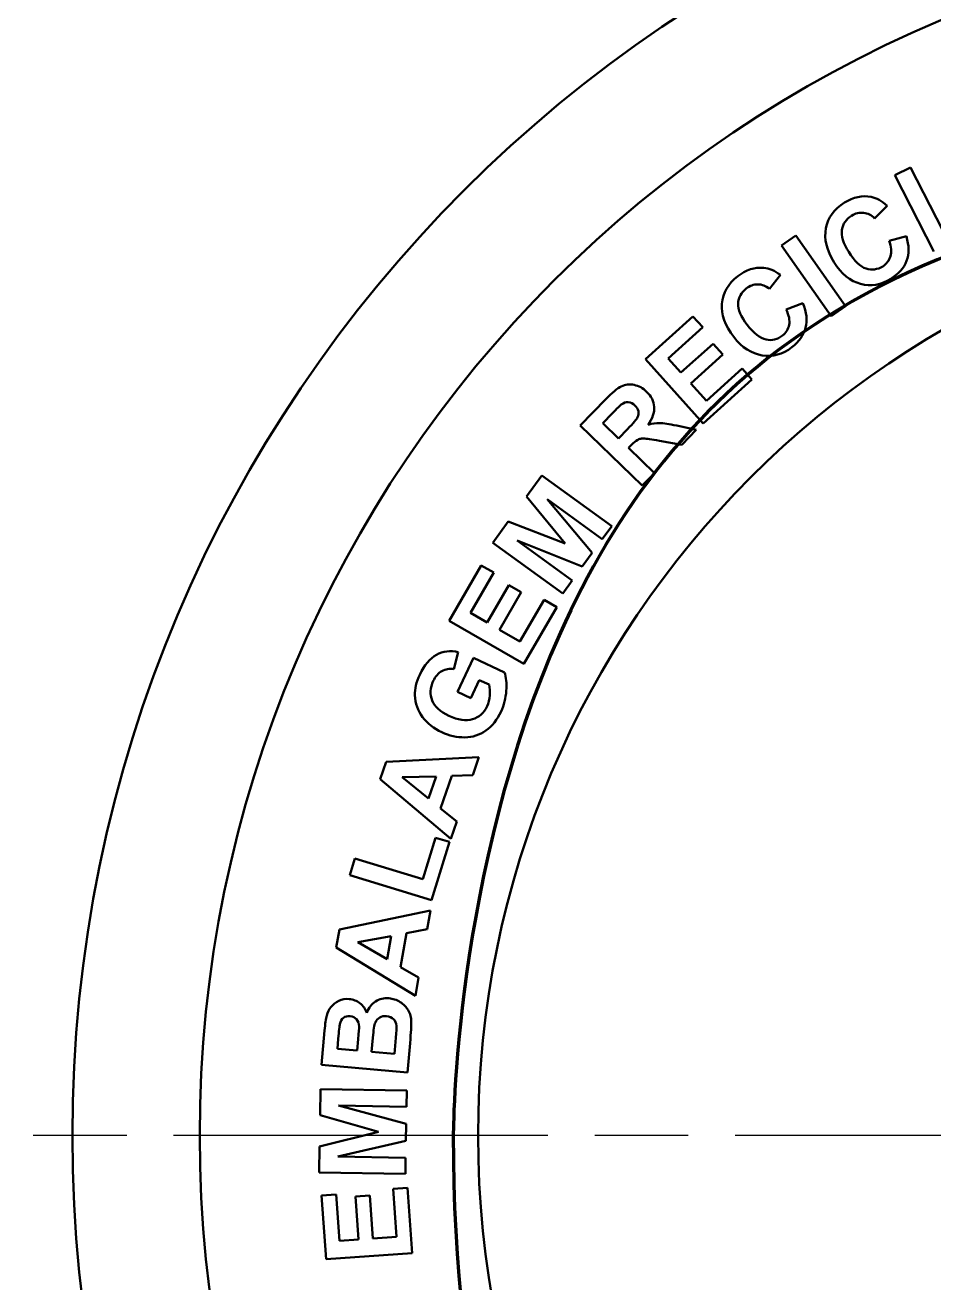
# Model space of a CAD drawing. Extents: x 0 to 616, y 0 to 436.
# Drawn here: x 461.1 to 504.8, y 285.8 to 346.3 of the extents above; entities that cross this region are included whole.
import ezdxf

# ---------------------------------------------------------------- set-up
doc = ezdxf.new("R2010")
doc.units = 0
doc.header["$LTSCALE"] = 1.5
doc.linetypes.add('AM_ISO08W050', pattern=[18, 12, -1.5, 3, -1.5])
doc.layers.add('AM_0', color=7, linetype='CONTINUOUS', lineweight=50)
doc.layers.add('AM_7', color=4, linetype='AM_ISO08W050', lineweight=25)

msp = doc.modelspace()

# ---------------------------------------------------------------- linework, layer by layer
at = {"layer": 'AM_0'}
for radius in [64.3, 58.175, 44.79]:
    msp.add_circle((527.683, 292.885), radius, dxfattribs=at)
at = {"layer": 'AM_0', "color": 7}
for points in [[(502.94, 339.074), (502.94, 339.074), (503.686, 339.454), (503.686, 339.454)], [(503.686, 339.454), (503.686, 339.454), (505.237, 336.41), (505.237, 336.41)], [(504.808, 335.407), (504.808, 335.407), (502.94, 339.074), (502.94, 339.074)], [(499.618, 336.524), (499.718, 337.037), (500.014, 337.447), (500.507, 337.755)], [(500.507, 337.755), (500.937, 338.024), (501.366, 338.116), (501.794, 338.029)], [(501.794, 338.029), (502.048, 337.979), (502.303, 337.838), (502.56, 337.606)], [(502.56, 337.606), (502.56, 337.606), (501.961, 336.998), (501.961, 336.998)], [(500.85, 337.126), (500.59, 336.963), (500.436, 336.737), (500.391, 336.448)], [(501.43, 337.268), (501.232, 337.291), (501.039, 337.243), (500.85, 337.126)], [(501.961, 336.998), (501.806, 337.156), (501.629, 337.245), (501.43, 337.268)], [(500.017, 334.876), (499.651, 335.461), (499.518, 336.011), (499.618, 336.524)], [(500.391, 336.448), (500.345, 336.16), (500.454, 335.806), (500.716, 335.387)], [(497.488, 335.701), (497.488, 335.701), (498.174, 336.181), (498.174, 336.181)], [(498.174, 336.181), (498.174, 336.181), (500.554, 332.783), (500.554, 332.783)], [(502.665, 335.927), (502.665, 335.927), (503.489, 336.139), (503.489, 336.139)], [(502.725, 335.177), (502.786, 335.382), (502.766, 335.632), (502.665, 335.927)], [(503.489, 336.139), (503.623, 335.688), (503.626, 335.294), (503.497, 334.953)], [(499.868, 332.302), (499.868, 332.302), (497.488, 335.701), (497.488, 335.701)], [(500.716, 335.387), (500.994, 334.942), (501.271, 334.674), (501.55, 334.586)], [(502.35, 334.692), (502.54, 334.811), (502.664, 334.972), (502.725, 335.177)], [(495.375, 334.214), (495.775, 334.527), (496.192, 334.662), (496.627, 334.621)], [(496.627, 334.621), (496.885, 334.598), (497.153, 334.484), (497.432, 334.28)], [(501.286, 333.849), (500.786, 333.98), (500.362, 334.323), (500.017, 334.876)], [(501.55, 334.586), (501.828, 334.497), (502.095, 334.533), (502.35, 334.692)], [(503.497, 334.953), (503.368, 334.614), (503.115, 334.326), (502.737, 334.09)], [(494.619, 332.897), (494.665, 333.417), (494.917, 333.856), (495.375, 334.214)], [(497.432, 334.28), (497.432, 334.28), (496.9, 333.613), (496.9, 333.613)], [(502.737, 334.09), (502.27, 333.798), (501.786, 333.718), (501.286, 333.849)], [(495.782, 333.624), (495.54, 333.435), (495.411, 333.194), (495.396, 332.902)], [(496.344, 333.826), (496.145, 333.829), (495.957, 333.761), (495.782, 333.624)], [(496.9, 333.613), (496.729, 333.753), (496.544, 333.824), (496.344, 333.826)], [(495.188, 331.299), (494.763, 331.843), (494.574, 332.376), (494.619, 332.897)], [(495.396, 332.902), (495.381, 332.611), (495.526, 332.27), (495.83, 331.88)], [(497.712, 332.621), (497.712, 332.621), (498.51, 332.918), (498.51, 332.918)], [(498.51, 332.918), (498.69, 332.484), (498.735, 332.092), (498.642, 331.74)], [(500.554, 332.783), (500.554, 332.783), (499.868, 332.302), (499.868, 332.302)], [(490.941, 330.224), (490.941, 330.224), (493.227, 332.283), (493.227, 332.283)], [(493.227, 332.283), (493.227, 332.283), (493.697, 331.761), (493.697, 331.761)], [(497.851, 331.882), (497.89, 332.092), (497.843, 332.339), (497.712, 332.621)], [(493.697, 331.761), (493.697, 331.761), (492.034, 330.263), (492.034, 330.263)], [(495.83, 331.88), (496.153, 331.467), (496.457, 331.23), (496.743, 331.171)], [(497.528, 331.361), (497.704, 331.498), (497.812, 331.671), (497.851, 331.882)], [(498.642, 331.74), (498.549, 331.39), (498.327, 331.076), (497.976, 330.802)], [(492.649, 329.579), (492.649, 329.579), (494.197, 330.973), (494.197, 330.973)], [(494.197, 330.973), (494.197, 330.973), (494.664, 330.454), (494.664, 330.454)], [(496.558, 330.41), (496.047, 330.489), (495.59, 330.785), (495.188, 331.299)], [(496.743, 331.171), (497.029, 331.112), (497.291, 331.175), (497.528, 331.361)], [(494.664, 330.454), (494.664, 330.454), (493.116, 329.06), (493.116, 329.06)], [(497.976, 330.802), (497.542, 330.463), (497.069, 330.333), (496.558, 330.41)], [(493.718, 327.141), (493.718, 327.141), (490.941, 330.224), (490.941, 330.224)], [(492.034, 330.263), (492.034, 330.263), (492.649, 329.579), (492.649, 329.579)], [(493.872, 328.221), (493.872, 328.221), (495.594, 329.772), (495.594, 329.772)], [(495.594, 329.772), (495.594, 329.772), (496.062, 329.252), (496.062, 329.252)], [(493.116, 329.06), (493.116, 329.06), (493.872, 328.221), (493.872, 328.221)], [(496.062, 329.252), (496.062, 329.252), (493.718, 327.141), (493.718, 327.141)], [(489.029, 328.301), (489.336, 328.62), (489.587, 328.825), (489.78, 328.918)], [(489.78, 328.918), (489.973, 329.011), (490.181, 329.035), (490.401, 328.989)], [(490.401, 328.989), (490.623, 328.943), (490.821, 328.835), (490.997, 328.665)], [(490.997, 328.665), (491.221, 328.449), (491.343, 328.204), (491.362, 327.931)], [(487.803, 327.032), (487.803, 327.032), (489.029, 328.301), (489.029, 328.301)], [(489.779, 328.047), (489.726, 328.005), (489.581, 327.861), (489.344, 327.617)], [(490.116, 328.161), (490.002, 328.167), (489.89, 328.129), (489.779, 328.047)], [(490.437, 328.007), (490.336, 328.104), (490.229, 328.155), (490.116, 328.161)], [(490.602, 327.73), (490.581, 327.828), (490.526, 327.92), (490.437, 328.007)], [(491.362, 327.931), (491.38, 327.66), (491.282, 327.373), (491.067, 327.075)], [(489.344, 327.617), (489.344, 327.617), (488.891, 327.147), (488.891, 327.147)], [(490.078, 326.862), (490.357, 327.151), (490.519, 327.343), (490.565, 327.439)], [(490.565, 327.439), (490.61, 327.534), (490.622, 327.631), (490.602, 327.73)], [(490.788, 324.149), (490.788, 324.149), (487.803, 327.032), (487.803, 327.032)], [(488.891, 327.147), (488.891, 327.147), (489.647, 326.416), (489.647, 326.416)], [(489.647, 326.416), (489.647, 326.416), (490.078, 326.862), (490.078, 326.862)], [(491.067, 327.075), (491.269, 327.132), (491.457, 327.159), (491.63, 327.156)], [(491.63, 327.156), (491.802, 327.153), (492.074, 327.111), (492.445, 327.031)], [(492.445, 327.031), (492.445, 327.031), (493.379, 326.833), (493.379, 326.833)], [(493.379, 326.833), (493.379, 326.833), (492.684, 326.113), (492.684, 326.113)], [(490.242, 326.077), (490.242, 326.077), (490.124, 325.956), (490.124, 325.956)], [(490.568, 326.349), (490.484, 326.306), (490.376, 326.216), (490.242, 326.077)], [(492.684, 326.113), (492.684, 326.113), (491.613, 326.304), (491.613, 326.304)], [(490.124, 325.956), (490.124, 325.956), (491.37, 324.753), (491.37, 324.753)], [(485.222, 323.624), (485.222, 323.624), (485.961, 324.641), (485.961, 324.641)], [(485.961, 324.641), (485.961, 324.641), (489.317, 322.202), (489.317, 322.202)], [(491.37, 324.753), (491.37, 324.753), (490.788, 324.149), (490.788, 324.149)], [(487.074, 321.358), (487.074, 321.358), (485.222, 323.624), (485.222, 323.624)], [(488.86, 321.572), (488.86, 321.572), (486.218, 323.492), (486.218, 323.492)], [(486.218, 323.492), (486.218, 323.492), (488.376, 320.906), (488.376, 320.906)], [(483.605, 321.399), (483.605, 321.399), (484.342, 322.413), (484.342, 322.413)], [(484.342, 322.413), (484.342, 322.413), (487.074, 321.358), (487.074, 321.358)], [(489.317, 322.202), (489.317, 322.202), (488.86, 321.572), (488.86, 321.572)], [(486.962, 318.96), (486.962, 318.96), (483.605, 321.399), (483.605, 321.399)], [(487.902, 320.253), (487.902, 320.253), (484.777, 321.509), (484.777, 321.509)], [(484.777, 321.509), (484.777, 321.509), (487.419, 319.589), (487.419, 319.589)], [(488.376, 320.906), (488.376, 320.906), (487.902, 320.253), (487.902, 320.253)], [(481.501, 317.648), (481.501, 317.648), (483.039, 320.312), (483.039, 320.312)], [(483.039, 320.312), (483.039, 320.312), (483.647, 319.961), (483.647, 319.961)], [(483.647, 319.961), (483.647, 319.961), (482.528, 318.022), (482.528, 318.022)], [(487.419, 319.589), (487.419, 319.589), (486.962, 318.96), (486.962, 318.96)], [(483.325, 317.562), (483.325, 317.562), (484.366, 319.366), (484.366, 319.366)], [(484.971, 319.017), (484.971, 319.017), (483.929, 317.213), (483.929, 317.213)], [(484.366, 319.366), (484.366, 319.366), (484.971, 319.017), (484.971, 319.017)], [(484.907, 316.648), (484.907, 316.648), (486.066, 318.655), (486.066, 318.655)], [(486.672, 318.306), (486.672, 318.306), (485.094, 315.573), (485.094, 315.573)], [(486.066, 318.655), (486.066, 318.655), (486.672, 318.306), (486.672, 318.306)], [(485.094, 315.573), (485.094, 315.573), (481.501, 317.648), (481.501, 317.648)], [(482.528, 318.022), (482.528, 318.022), (483.325, 317.562), (483.325, 317.562)], [(483.929, 317.213), (483.929, 317.213), (484.907, 316.648), (484.907, 316.648)], [(480.089, 315.053), (480.306, 315.519), (480.575, 315.839), (480.892, 316.009)], [(480.892, 316.009), (481.211, 316.18), (481.56, 316.223), (481.941, 316.137)], [(481.941, 316.137), (481.941, 316.137), (481.73, 315.318), (481.73, 315.318)], [(481.903, 314.223), (481.903, 314.223), (482.666, 315.859), (482.666, 315.859)], [(482.666, 315.859), (482.666, 315.859), (484.164, 315.16), (484.164, 315.16)], [(481.153, 315.222), (480.978, 315.126), (480.84, 314.969), (480.738, 314.75)], [(481.73, 315.318), (481.521, 315.351), (481.328, 315.319), (481.153, 315.222)], [(484.164, 315.16), (484.244, 314.929), (484.272, 314.636), (484.248, 314.279)], [(479.856, 314.065), (479.843, 314.364), (479.921, 314.693), (480.089, 315.053)], [(480.738, 314.75), (480.583, 314.418), (480.565, 314.106), (480.684, 313.812)], [(482.942, 314.796), (482.942, 314.796), (482.537, 313.927), (482.537, 313.927)], [(483.419, 314.574), (483.419, 314.574), (482.942, 314.796), (482.942, 314.796)], [(483.454, 314.057), (483.466, 314.245), (483.454, 314.418), (483.419, 314.574)], [(480.219, 313.017), (479.992, 313.324), (479.87, 313.673), (479.856, 314.065)], [(482.537, 313.927), (482.537, 313.927), (481.903, 314.223), (481.903, 314.223)], [(483.325, 313.534), (483.399, 313.693), (483.442, 313.867), (483.454, 314.057)], [(484.248, 314.279), (484.224, 313.922), (484.14, 313.59), (483.996, 313.28)], [(480.684, 313.812), (480.803, 313.517), (481.07, 313.274), (481.484, 313.081)], [(482.627, 312.911), (482.942, 313.005), (483.175, 313.213), (483.325, 313.534)], [(481.149, 312.284), (480.758, 312.467), (480.448, 312.712), (480.219, 313.017)], [(481.484, 313.081), (481.929, 312.873), (482.311, 312.816), (482.627, 312.911)], [(483.996, 313.28), (483.813, 312.887), (483.57, 312.583), (483.27, 312.367)], [(482.254, 312.038), (481.878, 312.034), (481.51, 312.116), (481.149, 312.284)], [(483.27, 312.367), (482.968, 312.152), (482.63, 312.042), (482.254, 312.038)], [(478.471, 310.868), (478.471, 310.868), (482.935, 311.088), (482.935, 311.088)], [(482.935, 311.088), (482.935, 311.088), (482.638, 310.225), (482.638, 310.225)], [(478.182, 310.03), (478.182, 310.03), (478.471, 310.868), (478.471, 310.868)], [(481.579, 307.151), (481.579, 307.151), (478.182, 310.03), (478.182, 310.03)], [(480.881, 310.163), (480.881, 310.163), (479.239, 310.124), (479.239, 310.124)], [(479.239, 310.124), (479.239, 310.124), (480.512, 309.093), (480.512, 309.093)], [(480.512, 309.093), (480.512, 309.093), (480.881, 310.163), (480.881, 310.163)], [(481.629, 310.19), (481.629, 310.19), (481.089, 308.622), (481.089, 308.622)], [(482.638, 310.225), (482.638, 310.225), (481.629, 310.19), (481.629, 310.19)], [(481.089, 308.622), (481.089, 308.622), (481.869, 307.991), (481.869, 307.991)], [(481.869, 307.991), (481.869, 307.991), (481.579, 307.151), (481.579, 307.151)], [(480.237, 305.22), (480.237, 305.22), (480.846, 307.211), (480.846, 307.211)], [(481.515, 307.007), (481.515, 307.007), (480.661, 304.214), (480.661, 304.214)], [(480.846, 307.211), (480.846, 307.211), (481.515, 307.007), (481.515, 307.007)], [(476.726, 305.417), (476.726, 305.417), (476.97, 306.218), (476.97, 306.218)], [(476.97, 306.218), (476.97, 306.218), (480.237, 305.22), (480.237, 305.22)], [(480.661, 304.214), (480.661, 304.214), (476.726, 305.417), (476.726, 305.417)], [(476.229, 302.8), (476.229, 302.8), (480.604, 303.716), (480.604, 303.716)], [(480.604, 303.716), (480.604, 303.716), (480.446, 302.818), (480.446, 302.818)], [(476.076, 301.928), (476.076, 301.928), (476.229, 302.8), (476.229, 302.8)], [(478.72, 302.482), (478.72, 302.482), (477.104, 302.186), (477.104, 302.186)], [(478.523, 301.367), (478.523, 301.367), (478.72, 302.482), (478.72, 302.482)], [(479.454, 302.625), (479.454, 302.625), (479.166, 300.991), (479.166, 300.991)], [(480.446, 302.818), (480.446, 302.818), (479.454, 302.625), (479.454, 302.625)], [(479.881, 299.616), (479.881, 299.616), (476.076, 301.928), (476.076, 301.928)], [(477.104, 302.186), (477.104, 302.186), (478.523, 301.367), (478.523, 301.367)], [(479.166, 300.991), (479.166, 300.991), (480.035, 300.491), (480.035, 300.491)], [(480.035, 300.491), (480.035, 300.491), (479.881, 299.616), (479.881, 299.616)], [(476.198, 299.368), (476.348, 299.44), (476.514, 299.469), (476.692, 299.453)], [(476.692, 299.453), (476.885, 299.436), (477.059, 299.369), (477.211, 299.25)], [(477.963, 299.342), (478.152, 299.462), (478.366, 299.511), (478.604, 299.49)], [(478.604, 299.49), (478.792, 299.474), (478.971, 299.415), (479.142, 299.311)], [(475.616, 298.666), (475.657, 298.824), (475.727, 298.962), (475.824, 299.082)], [(475.824, 299.082), (475.922, 299.201), (476.046, 299.296), (476.198, 299.368)], [(477.211, 299.25), (477.364, 299.131), (477.473, 298.979), (477.538, 298.794)], [(477.538, 298.794), (477.633, 299.039), (477.775, 299.222), (477.963, 299.342)], [(479.142, 299.311), (479.311, 299.208), (479.443, 299.076), (479.536, 298.916)], [(479.536, 298.916), (479.628, 298.756), (479.677, 298.563), (479.683, 298.339)], [(475.511, 297.937), (475.539, 298.264), (475.574, 298.507), (475.616, 298.666)], [(476.246, 298.251), (476.229, 298.169), (476.204, 297.931), (476.169, 297.539)], [(476.418, 298.553), (476.332, 298.489), (476.275, 298.388), (476.246, 298.251)], [(476.739, 298.63), (476.611, 298.642), (476.504, 298.616), (476.418, 298.553)], [(477.052, 298.48), (476.977, 298.569), (476.873, 298.619), (476.739, 298.63)], [(477.169, 298.13), (477.166, 298.274), (477.126, 298.391), (477.052, 298.48)], [(477.954, 298.324), (477.904, 298.214), (477.863, 297.969), (477.83, 297.589)], [(478.166, 298.569), (478.074, 298.515), (478.003, 298.435), (477.954, 298.324)], [(478.489, 298.631), (478.365, 298.642), (478.258, 298.621), (478.166, 298.569)], [(478.831, 298.483), (478.75, 298.569), (478.636, 298.619), (478.489, 298.631)], [(478.969, 298.166), (478.957, 298.292), (478.91, 298.398), (478.831, 298.483)], [(479.683, 298.339), (479.685, 298.199), (479.665, 297.862), (479.623, 297.33)], [(475.366, 296.284), (475.366, 296.284), (475.511, 297.937), (475.511, 297.937)], [(477.131, 297.523), (477.159, 297.848), (477.172, 298.05), (477.169, 298.13)], [(478.943, 297.591), (478.97, 297.892), (478.979, 298.083), (478.969, 298.166)], [(476.169, 297.539), (476.169, 297.539), (476.127, 297.059), (476.127, 297.059)], [(476.127, 297.059), (476.127, 297.059), (477.083, 296.976), (477.083, 296.976)], [(477.083, 296.976), (477.083, 296.976), (477.131, 297.523), (477.131, 297.523)], [(477.83, 297.589), (477.83, 297.589), (477.771, 296.916), (477.771, 296.916)], [(478.876, 296.819), (478.876, 296.819), (478.943, 297.591), (478.943, 297.591)], [(479.623, 297.33), (479.623, 297.33), (479.5, 295.923), (479.5, 295.923)], [(477.771, 296.916), (477.771, 296.916), (478.876, 296.819), (478.876, 296.819)], [(479.5, 295.923), (479.5, 295.923), (475.366, 296.284), (475.366, 296.284)], [(475.294, 293.864), (475.294, 293.864), (475.316, 295.121), (475.316, 295.121)], [(475.316, 295.121), (475.316, 295.121), (479.464, 295.048), (479.464, 295.048)], [(479.464, 295.048), (479.464, 295.048), (479.451, 294.271), (479.451, 294.271)], [(479.451, 294.271), (479.451, 294.271), (476.185, 294.328), (476.185, 294.328)], [(476.185, 294.328), (476.185, 294.328), (479.437, 293.447), (479.437, 293.447)], [(478.111, 293.071), (478.111, 293.071), (475.294, 293.864), (475.294, 293.864)], [(479.437, 293.447), (479.437, 293.447), (479.422, 292.64), (479.422, 292.64)], [(475.268, 292.368), (475.268, 292.368), (478.111, 293.071), (478.111, 293.071)], [(475.246, 291.114), (475.246, 291.114), (475.268, 292.368), (475.268, 292.368)], [(479.422, 292.64), (479.422, 292.64), (476.142, 291.876), (476.142, 291.876)], [(476.142, 291.876), (476.142, 291.876), (479.408, 291.819), (479.408, 291.819)], [(479.408, 291.819), (479.408, 291.819), (479.395, 291.042), (479.395, 291.042)], [(479.395, 291.042), (479.395, 291.042), (475.246, 291.114), (475.246, 291.114)], [(478.805, 290.326), (478.805, 290.326), (479.503, 290.374), (479.503, 290.374)], [(479.503, 290.374), (479.503, 290.374), (479.723, 287.227), (479.723, 287.227)], [(475.369, 290.006), (475.369, 290.006), (476.07, 290.055), (476.07, 290.055)], [(475.584, 286.938), (475.584, 286.938), (475.369, 290.006), (475.369, 290.006)], [(476.07, 290.055), (476.07, 290.055), (476.226, 287.822), (476.226, 287.822)], [(476.998, 289.964), (476.998, 289.964), (477.695, 290.013), (477.695, 290.013)], [(477.144, 287.886), (477.144, 287.886), (476.998, 289.964), (476.998, 289.964)], [(477.695, 290.013), (477.695, 290.013), (477.84, 287.935), (477.84, 287.935)], [(478.967, 288.014), (478.967, 288.014), (478.805, 290.326), (478.805, 290.326)], [(477.84, 287.935), (477.84, 287.935), (478.967, 288.014), (478.967, 288.014)], [(476.226, 287.822), (476.226, 287.822), (477.144, 287.886), (477.144, 287.886)], [(479.723, 287.227), (479.723, 287.227), (475.584, 286.938), (475.584, 286.938)]]:
    msp.add_open_spline(points, degree=3, dxfattribs=at)
at = {"layer": 'AM_0', "color": 7, "lineweight": 70}
msp.add_open_spline([(527.683, 338.867), (553.073, 338.867), (573.665, 318.276), (573.665, 292.885), (573.665, 292.885), (573.665, 267.494), (553.073, 246.903), (527.683, 246.903), (527.683, 246.903), (502.292, 246.903), (481.7, 267.494), (481.7, 292.885), (481.7, 292.885), (481.7, 318.276), (502.292, 338.867), (527.683, 338.867)], degree=3, knots=[0, 0, 0, 0, 0.25, 0.25, 0.25, 0.375, 0.5, 0.5, 0.5, 0.625, 0.75, 0.75, 0.75, 0.875, 1, 1, 1, 1], dxfattribs=at)
at = {"layer": 'AM_0', "color": 7}
msp.add_open_spline([(491.613, 326.304), (491.231, 326.373), (490.983, 326.409), (490.868, 326.41), (490.868, 326.41), (490.752, 326.412), (490.653, 326.391), (490.568, 326.349)], degree=3, knots=[0.6666667, 0.6666667, 0.6666667, 0.6666667, 0.7222222, 0.7222222, 0.7222222, 0.75, 0.7777778, 0.7777778, 0.7777778, 0.7777778], dxfattribs=at)
at = {"layer": 'AM_7'}
msp.add_line((594.251, 292.885), (461.114, 292.885), dxfattribs=at)

doc.saveas('drawing.dxf')
